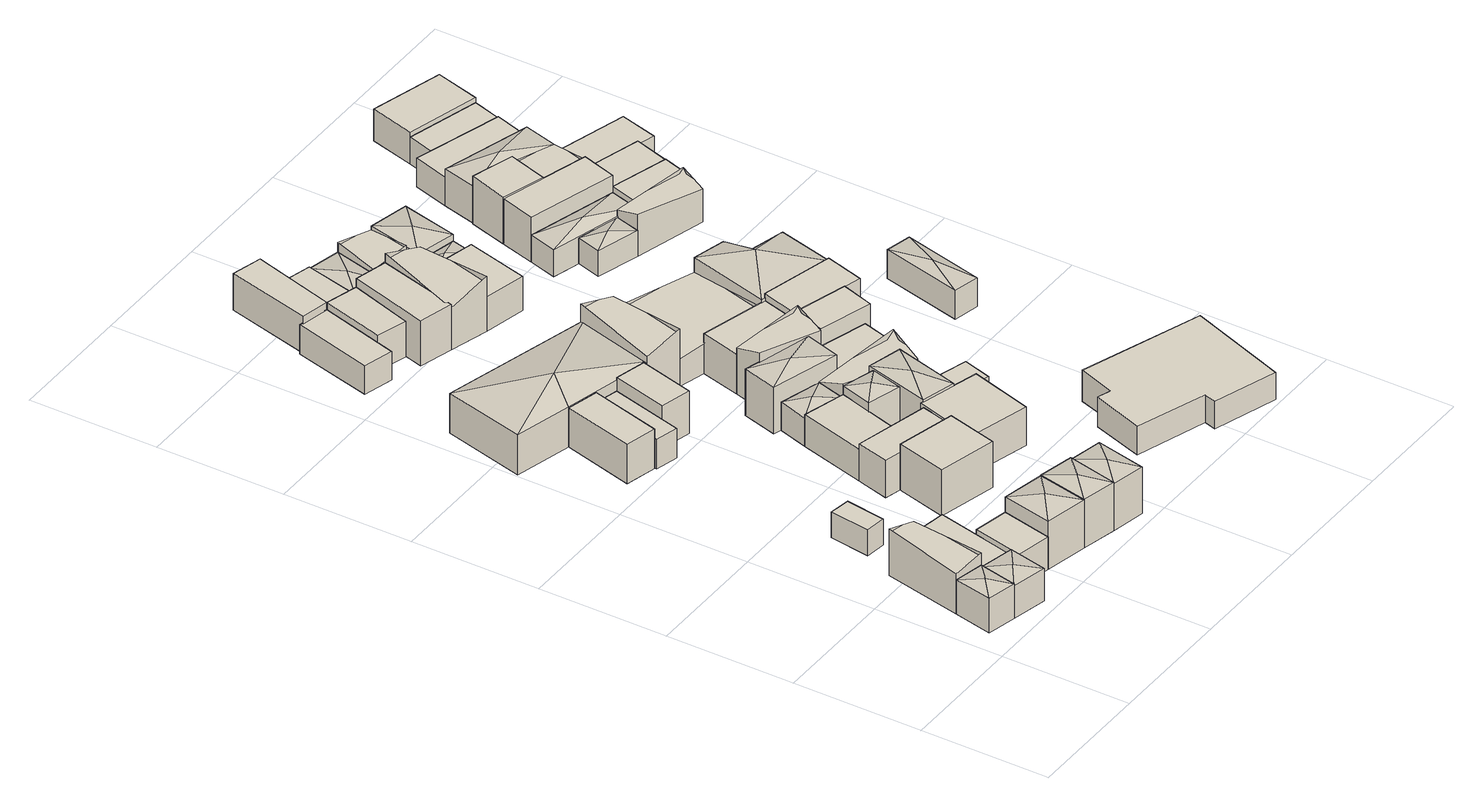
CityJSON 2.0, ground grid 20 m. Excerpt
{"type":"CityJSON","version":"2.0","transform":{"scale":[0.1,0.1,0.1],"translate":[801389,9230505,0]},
"CityObjects":{
"building1":{"type":"Building","attributes":{"Building Type":"Residential","Roof Shape":"hip","Roof Material":"Concrete Aluminum Tile","Roof Material Code":2,"Roof Direction":"northwest","Building Height":5.59,"Roof Slope":29.8,"Footprint Area":28.97,"Solar PV Capacity Low":3.63,"Solar PV Capacity High":4.76,"Solar Annual Energy Low":5231,"Solar Annual Energy High":6894,"Suitable PV Area":21.66},"geometry":[{"type":"MultiSurface","lod":"2.2","boundaries":[[[0,1,2,3]],[[3,2,4,5]],[[2,1,6,4]],[[1,0,7,6]],[[0,3,5,7]],[[5,4,8]],[[4,6,8]],[[6,7,8]],[[7,5,8]]]}]},
"building2":{"type":"Building","attributes":{"Building Type":"Residential","Roof Shape":"gable","Roof Material":"Metal Sheet","Roof Material Code":5,"Roof Direction":"northwest","Building Height":6.49,"Roof Slope":26.3,"Footprint Area":58.43,"Solar PV Capacity Low":7.32,"Solar PV Capacity High":9.61,"Solar Annual Energy Low":10549,"Solar Annual Energy High":13903,"Suitable PV Area":43.68},"geometry":[{"type":"MultiSurface","lod":"2.2","boundaries":[[[9,10,3,2]],[[2,3,11,12]],[[3,10,13,11]],[[10,9,14,13]],[[9,2,12,14]],[[12,11,13,14]]]}]},
"building3":{"type":"Building","attributes":{"Building Type":"Residential","Roof Shape":"hip","Roof Material":"Concrete Aluminum Tile","Roof Material Code":2,"Roof Direction":"northwest","Building Height":5.29,"Roof Slope":21.4,"Footprint Area":33.97,"Solar PV Capacity Low":4.25,"Solar PV Capacity High":5.59,"Solar Annual Energy Low":6133,"Solar Annual Energy High":8083,"Suitable PV Area":25.39},"geometry":[{"type":"MultiSurface","lod":"2.2","boundaries":[[[1,15,16,2]],[[2,16,17,18]],[[16,15,19,17]],[[15,1,20,19]],[[1,2,18,20]],[[18,17,21]],[[17,19,21]],[[19,20,21]],[[20,18,21]]]}]},
"building4":{"type":"Building","attributes":{"Building Type":"Residential","Roof Shape":"shed","Roof Material":"Concrete Aluminum Tile","Roof Material Code":2,"Roof Direction":"northwest","Building Height":4.37,"Roof Slope":16.8,"Footprint Area":71.2,"Solar PV Capacity Low":8.91,"Solar PV Capacity High":11.71,"Solar Annual Energy Low":12854,"Solar Annual Energy High":16940,"Suitable PV Area":53.22},"geometry":[{"type":"MultiSurface","lod":"2.2","boundaries":[[[9,2,16,22]],[[22,16,23,24]],[[16,2,25,23]],[[2,9,26,25]],[[9,22,24,26]],[[24,23,25,26]]]}]},
"building5":{"type":"Building","attributes":{"Building Type":"Residential","Roof Shape":"flat","Roof Material":"Concrete Aluminum Tile","Roof Material Code":2,"Roof Direction":"northwest","Building Height":4.17,"Roof Slope":9.5,"Footprint Area":20.32,"Solar PV Capacity Low":2.54,"Solar PV Capacity High":3.34,"Solar Annual Energy Low":3668,"Solar Annual Energy High":4835,"Suitable PV Area":15.19},"geometry":[{"type":"MultiSurface","lod":"2.2","boundaries":[[[27,28,29,30]],[[30,29,31,32]],[[29,28,33,31]],[[28,27,34,33]],[[27,30,32,34]],[[32,31,33,34]]]}]},
"building6":{"type":"Building","attributes":{"Building Type":"Residential","Roof Shape":"flat","Roof Material":"Concrete Aluminum Tile","Roof Material Code":2,"Roof Direction":"northwest","Building Height":5.34,"Roof Slope":7.5,"Footprint Area":44.07,"Solar PV Capacity Low":5.52,"Solar PV Capacity High":7.25,"Solar Annual Energy Low":7957,"Solar Annual Energy High":10486,"Suitable PV Area":32.94},"geometry":[{"type":"MultiSurface","lod":"2.2","boundaries":[[[35,36,37,38]],[[38,37,39,40]],[[37,36,41,39]],[[36,35,42,41]],[[35,38,40,42]],[[40,39,41,42]]]}]},
"building7":{"type":"Building","attributes":{"Building Type":"Residential","Roof Shape":"hip","Roof Material":"Concrete Aluminum Tile","Roof Material Code":2,"Roof Direction":"northwest","Building Height":7.8,"Roof Slope":25.3,"Footprint Area":54.07,"Solar PV Capacity Low":6.77,"Solar PV Capacity High":8.89,"Solar Annual Energy Low":9763,"Solar Annual Energy High":12866,"Suitable PV Area":40.42},"geometry":[{"type":"MultiSurface","lod":"2.2","boundaries":[[[36,43,44,37]],[[37,44,45,46]],[[44,43,47,45]],[[43,36,48,47]],[[36,37,46,48]],[[46,45,49]],[[45,47,49]],[[47,48,49]],[[48,46,49]]]}]},
"building8":{"type":"Building","attributes":{"Building Type":"Residential","Roof Shape":"flat","Roof Material":"Concrete Aluminum Tile","Roof Material Code":2,"Roof Direction":"northwest","Building Height":6.45,"Roof Slope":12.6,"Footprint Area":57.12,"Solar PV Capacity Low":7.15,"Solar PV Capacity High":9.39,"Solar Annual Energy Low":10313,"Solar Annual Energy High":13592,"Suitable PV Area":42.7},"geometry":[{"type":"MultiSurface","lod":"2.2","boundaries":[[[50,51,52,53]],[[53,52,54,55]],[[52,51,56,54]],[[51,50,57,56]],[[50,53,55,57]],[[55,54,56,57]]]}]},
"building9":{"type":"Building","attributes":{"Building Type":"Residential","Roof Shape":"hip","Roof Material":"Concrete Aluminum Tile","Roof Material Code":2,"Roof Direction":"northwest","Building Height":7.93,"Roof Slope":28.7,"Footprint Area":44.64,"Solar PV Capacity Low":5.59,"Solar PV Capacity High":7.34,"Solar Annual Energy Low":8059,"Solar Annual Energy High":10621,"Suitable PV Area":33.37},"geometry":[{"type":"MultiSurface","lod":"2.2","boundaries":[[[43,58,59,44]],[[44,59,60,61]],[[59,58,62,60]],[[58,43,63,62]],[[43,44,61,63]],[[61,60,64]],[[60,62,64]],[[62,63,64]],[[63,61,64]]]}]},
"building10":{"type":"Building","attributes":{"Building Type":"Residential","Roof Shape":"flat","Roof Material":"Concrete Aluminum Tile","Roof Material Code":2,"Roof Direction":"northwest","Building Height":4.85,"Roof Slope":12.9,"Footprint Area":43.53,"Solar PV Capacity Low":5.45,"Solar PV Capacity High":7.16,"Solar Annual Energy Low":7860,"Solar Annual Energy High":10359,"Suitable PV Area":32.54},"geometry":[{"type":"MultiSurface","lod":"2.2","boundaries":[[[65,53,66,67]],[[67,66,68,69]],[[66,53,70,68]],[[53,65,71,70]],[[65,67,69,71]],[[69,68,70,71]]]}]},
"building11":{"type":"Building","attributes":{"Building Type":"Residential","Roof Shape":"flat","Roof Material":"Concrete Aluminum Tile","Roof Material Code":2,"Roof Direction":"northwest","Building Height":7.52,"Roof Slope":13.6,"Footprint Area":75.38,"Solar PV Capacity Low":9.44,"Solar PV Capacity High":12.4,"Solar Annual Energy Low":13609,"Solar Annual Energy High":17936,"Suitable PV Area":56.35},"geometry":[{"type":"MultiSurface","lod":"2.2","boundaries":[[[72,73,74,75]],[[75,74,76,77]],[[74,73,78,76]],[[73,72,79,78]],[[72,75,77,79]],[[77,76,78,79]]]}]},
"building12":{"type":"Building","attributes":{"Building Type":"Residential","Roof Shape":"hip","Roof Material":"Concrete Aluminum Tile","Roof Material Code":2,"Roof Direction":"northwest","Building Height":7.56,"Roof Slope":24.8,"Footprint Area":43.35,"Solar PV Capacity Low":5.43,"Solar PV Capacity High":7.13,"Solar Annual Energy Low":7826,"Solar Annual Energy High":10314,"Suitable PV Area":32.4},"geometry":[{"type":"MultiSurface","lod":"2.2","boundaries":[[[80,81,59,58]],[[58,59,82,83]],[[59,81,84,82]],[[81,80,85,84]],[[80,58,83,85]],[[83,82,86]],[[82,84,86]],[[84,85,86]],[[85,83,86]]]}]},
"building13":{"type":"Building","attributes":{"Building Type":"Residential","Roof Shape":"hip","Roof Material":"Clay Tile Shingle","Roof Material Code":3,"Roof Direction":"northwest","Building Height":6.49,"Roof Slope":27.5,"Footprint Area":319.39,"Solar PV Capacity Low":39.99,"Solar PV Capacity High":52.52,"Solar Annual Energy Low":57664,"Solar Annual Energy High":75997,"Suitable PV Area":238.75},"geometry":[{"type":"MultiSurface","lod":"2.2","boundaries":[[[87,88,50,89,90]],[[90,89,91,92]],[[89,50,93,91]],[[50,88,94,93]],[[88,87,95,94]],[[87,90,92,95]],[[92,91,96]],[[91,93,96]],[[93,94,96]],[[94,95,96]],[[95,92,96]]]}]},
"building14":{"type":"Building","attributes":{"Building Type":"Residential","Roof Shape":"flat","Roof Material":"Concrete Aluminum Tile","Roof Material Code":2,"Roof Direction":"northwest","Building Height":6.08,"Roof Slope":7.9,"Footprint Area":62.05,"Solar PV Capacity Low":7.77,"Solar PV Capacity High":10.2,"Solar Annual Energy Low":11203,"Solar Annual Energy High":14764,"Suitable PV Area":46.38},"geometry":[{"type":"MultiSurface","lod":"2.2","boundaries":[[[97,98,75,99]],[[99,75,100,101]],[[75,98,102,100]],[[98,97,103,102]],[[97,99,101,103]],[[101,100,102,103]]]}]},
"building15":{"type":"Building","attributes":{"Building Type":"Residential","Roof Shape":"shed","Roof Material":"Concrete Aluminum Tile","Roof Material Code":2,"Roof Direction":"northwest","Building Height":6.91,"Roof Slope":10.9,"Footprint Area":43.23,"Solar PV Capacity Low":5.41,"Solar PV Capacity High":7.11,"Solar Annual Energy Low":7805,"Solar Annual Energy High":10286,"Suitable PV Area":32.31},"geometry":[{"type":"MultiSurface","lod":"2.2","boundaries":[[[104,105,106,65]],[[65,106,107,108]],[[106,105,109,107]],[[105,104,110,109]],[[104,65,108,110]],[[108,107,109,110]]]}]},
"building16":{"type":"Building","attributes":{"Building Type":"Residential","Roof Shape":"flat","Roof Material":"Concrete Aluminum Tile","Roof Material Code":2,"Roof Direction":"northwest","Building Height":5.24,"Roof Slope":10.6,"Footprint Area":71.21,"Solar PV Capacity Low":8.92,"Solar PV Capacity High":11.71,"Solar Annual Energy Low":12856,"Solar Annual Energy High":16943,"Suitable PV Area":53.23},"geometry":[{"type":"MultiSurface","lod":"2.2","boundaries":[[[111,112,97,113]],[[113,97,114,115]],[[97,112,116,114]],[[112,111,117,116]],[[111,113,115,117]],[[115,114,116,117]]]}]},
"building17":{"type":"Building","attributes":{"Building Type":"Residential","Roof Shape":"shed","Roof Material":"Concrete Aluminum Tile","Roof Material Code":2,"Roof Direction":"northwest","Building Height":4.58,"Roof Slope":15.8,"Footprint Area":61.76,"Solar PV Capacity Low":7.73,"Solar PV Capacity High":10.16,"Solar Annual Energy Low":11150,"Solar Annual Energy High":14694,"Suitable PV Area":46.16},"geometry":[{"type":"MultiSurface","lod":"2.2","boundaries":[[[118,119,120,121]],[[121,120,122,123]],[[120,119,124,122]],[[119,118,125,124]],[[118,121,123,125]],[[123,122,124,125]]]}]},
"building18":{"type":"Building","attributes":{"Building Type":"Residential","Roof Shape":"hip","Roof Material":"Concrete Aluminum Tile","Roof Material Code":2,"Roof Direction":"northwest","Building Height":4.62,"Roof Slope":27.1,"Footprint Area":32.45,"Solar PV Capacity Low":4.06,"Solar PV Capacity High":5.34,"Solar Annual Energy Low":5859,"Solar Annual Energy High":7722,"Suitable PV Area":24.26},"geometry":[{"type":"MultiSurface","lod":"2.2","boundaries":[[[112,111,126,127]],[[127,126,128,129]],[[126,111,130,128]],[[111,112,131,130]],[[112,127,129,131]],[[129,128,132]],[[128,130,132]],[[130,131,132]],[[131,129,132]]]}]},
"building19":{"type":"Building","attributes":{"Building Type":"Residential","Roof Shape":"shed","Roof Material":"Concrete Aluminum Tile","Roof Material Code":2,"Roof Direction":"northwest","Building Height":5.78,"Roof Slope":15.2,"Footprint Area":50.2,"Solar PV Capacity Low":6.28,"Solar PV Capacity High":8.25,"Solar Annual Energy Low":9063,"Solar Annual Energy High":11944,"Suitable PV Area":37.52},"geometry":[{"type":"MultiSurface","lod":"2.2","boundaries":[[[133,134,135,121]],[[121,135,136,137]],[[135,134,138,136]],[[134,133,139,138]],[[133,121,137,139]],[[137,136,138,139]]]}]},
"building20":{"type":"Building","attributes":{"Building Type":"Residential","Roof Shape":"shed","Roof Material":"Concrete Aluminum Tile","Roof Material Code":2,"Roof Direction":"northwest","Building Height":6.24,"Roof Slope":13.8,"Footprint Area":98.23,"Solar PV Capacity Low":12.3,"Solar PV Capacity High":16.15,"Solar Annual Energy Low":17735,"Solar Annual Energy High":23373,"Suitable PV Area":73.43},"geometry":[{"type":"MultiSurface","lod":"2.2","boundaries":[[[140,141,142,143]],[[143,142,144,145]],[[142,141,146,144]],[[141,140,147,146]],[[140,143,145,147]],[[145,144,146,147]]]}]},
"building21":{"type":"Building","attributes":{"Building Type":"Residential","Roof Shape":"hip","Roof Material":"Concrete Aluminum Tile","Roof Material Code":2,"Roof Direction":"northwest","Building Height":6.62,"Roof Slope":23.6,"Footprint Area":28.33,"Solar PV Capacity Low":3.55,"Solar PV Capacity High":4.66,"Solar Annual Energy Low":5116,"Solar Annual Energy High":6742,"Suitable PV Area":21.18},"geometry":[{"type":"MultiSurface","lod":"2.2","boundaries":[[[148,149,150,111]],[[111,150,151,152]],[[150,149,153,151]],[[149,148,154,153]],[[148,111,152,154]],[[152,151,155]],[[151,153,155]],[[153,154,155]],[[154,152,155]]]}]},
"building22":{"type":"Building","attributes":{"Building Type":"Residential","Roof Shape":"hip","Roof Material":"Concrete Aluminum Tile","Roof Material Code":2,"Roof Direction":"northwest","Building Height":7.57,"Roof Slope":21.4,"Footprint Area":63.16,"Solar PV Capacity Low":7.91,"Solar PV Capacity High":10.39,"Solar Annual Energy Low":11403,"Solar Annual Energy High":15029,"Suitable PV Area":47.21},"geometry":[{"type":"MultiSurface","lod":"2.2","boundaries":[[[156,157,158,159]],[[159,158,160,161]],[[158,157,162,160]],[[157,156,163,162]],[[156,159,161,163]],[[161,160,164]],[[160,162,164]],[[162,163,164]],[[163,161,164]]]}]},
"building23":{"type":"Building","attributes":{"Building Type":"Residential","Roof Shape":"flat","Roof Material":"Concrete Aluminum Tile","Roof Material Code":2,"Roof Direction":"northwest","Building Height":6.04,"Roof Slope":5.5,"Footprint Area":62.16,"Solar PV Capacity Low":7.78,"Solar PV Capacity High":10.22,"Solar Annual Energy Low":11222,"Solar Annual Energy High":14790,"Suitable PV Area":46.46},"geometry":[{"type":"MultiSurface","lod":"2.2","boundaries":[[[165,166,121,167]],[[167,121,137,168]],[[121,166,169,137]],[[166,165,170,169]],[[165,167,168,170]],[[168,137,169,170]]]}]},
"building24":{"type":"Building","attributes":{"Building Type":"Residential","Roof Shape":"flat","Roof Material":"Concrete Aluminum Tile","Roof Material Code":2,"Roof Direction":"northwest","Building Height":7.44,"Roof Slope":12.4,"Footprint Area":69.53,"Solar PV Capacity Low":8.71,"Solar PV Capacity High":11.43,"Solar Annual Energy Low":12553,"Solar Annual Energy High":16544,"Suitable PV Area":51.97},"geometry":[{"type":"MultiSurface","lod":"2.2","boundaries":[[[171,172,173,135]],[[135,173,174,175]],[[173,172,176,174]],[[172,171,177,176]],[[171,135,175,177]],[[175,174,176,177]]]}]},
"building25":{"type":"Building","attributes":{"Building Type":"Residential","Roof Shape":"gable","Roof Material":"Concrete Aluminum Tile","Roof Material Code":2,"Roof Direction":"northwest","Building Height":7.76,"Roof Slope":29.1,"Footprint Area":77.26,"Solar PV Capacity Low":9.67,"Solar PV Capacity High":12.71,"Solar Annual Energy Low":13949,"Solar Annual Energy High":18384,"Suitable PV Area":57.75},"geometry":[{"type":"MultiSurface","lod":"2.2","boundaries":[[[178,179,180,181]],[[181,180,182,183]],[[180,179,184,182]],[[179,178,185,184]],[[178,181,183,185]],[[183,182,184,185]]]}]},
"building26":{"type":"Building","attributes":{"Building Type":"Residential","Roof Shape":"hip","Roof Material":"Concrete Aluminum Tile","Roof Material Code":2,"Roof Direction":"northwest","Building Height":6.94,"Roof Slope":20.2,"Footprint Area":59.11,"Solar PV Capacity Low":7.4,"Solar PV Capacity High":9.72,"Solar Annual Energy Low":10671,"Solar Annual Energy High":14064,"Suitable PV Area":44.18},"geometry":[{"type":"MultiSurface","lod":"2.2","boundaries":[[[186,187,188,189]],[[189,188,190,191]],[[188,187,192,190]],[[187,186,193,192]],[[186,189,191,193]],[[191,190,194]],[[190,192,194]],[[192,193,194]],[[193,191,194]]]}]},
"building27":{"type":"Building","attributes":{"Building Type":"Residential","Roof Shape":"flat","Roof Material":"Concrete Aluminum Tile","Roof Material Code":2,"Roof Direction":"northwest","Building Height":4.68,"Roof Slope":6.4,"Footprint Area":45.25,"Solar PV Capacity Low":5.67,"Solar PV Capacity High":7.44,"Solar Annual Energy Low":8170,"Solar Annual Energy High":10767,"Suitable PV Area":33.82},"geometry":[{"type":"MultiSurface","lod":"2.2","boundaries":[[[121,135,195,196]],[[196,195,197,198]],[[195,135,199,197]],[[135,121,200,199]],[[121,196,198,200]],[[198,197,199,200]]]}]},
"building28":{"type":"Building","attributes":{"Building Type":"Residential","Roof Shape":"gable","Roof Material":"Concrete Aluminum Tile","Roof Material Code":2,"Roof Direction":"northwest","Building Height":7.48,"Roof Slope":32.2,"Footprint Area":50.76,"Solar PV Capacity Low":6.36,"Solar PV Capacity High":8.35,"Solar Annual Energy Low":9164,"Solar Annual Energy High":12077,"Suitable PV Area":37.94},"geometry":[{"type":"MultiSurface","lod":"2.2","boundaries":[[[201,202,203,204]],[[204,203,205,206]],[[203,202,207,205]],[[202,201,208,207]],[[201,204,206,208]],[[206,205,207,208]]]}]},
"building29":{"type":"Building","attributes":{"Building Type":"Residential","Roof Shape":"gable","Roof Material":"Concrete Aluminum Tile","Roof Material Code":2,"Roof Direction":"northwest","Building Height":4.73,"Roof Slope":34.3,"Footprint Area":63.36,"Solar PV Capacity Low":7.93,"Solar PV Capacity High":10.42,"Solar Annual Energy Low":11439,"Solar Annual Energy High":15076,"Suitable PV Area":47.36},"geometry":[{"type":"MultiSurface","lod":"2.2","boundaries":[[[111,209,210,126]],[[126,210,211,212]],[[210,209,213,211]],[[209,111,214,213]],[[111,126,212,214]],[[212,211,213,214]]]}]},
"building30":{"type":"Building","attributes":{"Building Type":"Residential","Roof Shape":"shed","Roof Material":"Concrete Aluminum Tile","Roof Material Code":2,"Roof Direction":"northwest","Building Height":4.9,"Roof Slope":18.1,"Footprint Area":29.22,"Solar PV Capacity Low":3.66,"Solar PV Capacity High":4.81,"Solar Annual Energy Low":5276,"Solar Annual Energy High":6953,"Suitable PV Area":21.84},"geometry":[{"type":"MultiSurface","lod":"2.2","boundaries":[[[215,188,216,217]],[[217,216,218,219]],[[216,188,220,218]],[[188,215,221,220]],[[215,217,219,221]],[[219,218,220,221]]]}]},
"building31":{"type":"Building","attributes":{"Building Type":"Residential","Roof Shape":"gable","Roof Material":"Concrete Aluminum Tile","Roof Material Code":2,"Roof Direction":"northwest","Building Height":6.78,"Roof Slope":34.8,"Footprint Area":82.65,"Solar PV Capacity Low":10.35,"Solar PV Capacity High":13.59,"Solar Annual Energy Low":14922,"Solar Annual Energy High":19667,"Suitable PV Area":61.78},"geometry":[{"type":"MultiSurface","lod":"2.2","boundaries":[[[172,222,223,173]],[[173,223,224,225]],[[223,222,226,224]],[[222,172,227,226]],[[172,173,225,227]],[[225,224,226,227]]]}]},
"building32":{"type":"Building","attributes":{"Building Type":"Residential","Roof Shape":"hip","Roof Material":"Concrete Aluminum Tile","Roof Material Code":2,"Roof Direction":"northwest","Building Height":4.36,"Roof Slope":24.1,"Footprint Area":47.61,"Solar PV Capacity Low":5.96,"Solar PV Capacity High":7.83,"Solar Annual Energy Low":8596,"Solar Annual Energy High":11329,"Suitable PV Area":35.59},"geometry":[{"type":"MultiSurface","lod":"2.2","boundaries":[[[135,173,228,195]],[[195,228,229,230]],[[228,173,231,229]],[[173,135,232,231]],[[135,195,230,232]],[[230,229,233]],[[229,231,233]],[[231,232,233]],[[232,230,233]]]}]},
"building33":{"type":"Building","attributes":{"Building Type":"Residential","Roof Shape":"flat","Roof Material":"Concrete Aluminum Tile","Roof Material Code":2,"Roof Direction":"northwest","Building Height":6.5,"Roof Slope":11.4,"Footprint Area":70.07,"Solar PV Capacity Low":8.77,"Solar PV Capacity High":11.52,"Solar Annual Energy Low":12651,"Solar Annual Energy High":16673,"Suitable PV Area":52.38},"geometry":[{"type":"MultiSurface","lod":"2.2","boundaries":[[[204,203,234,235]],[[235,234,236,237]],[[234,203,238,236]],[[203,204,239,238]],[[204,235,237,239]],[[237,236,238,239]]]}]},
"building34":{"type":"Building","attributes":{"Building Type":"Residential","Roof Shape":"flat","Roof Material":"Concrete Aluminum Tile","Roof Material Code":2,"Roof Direction":"northwest","Building Height":4.86,"Roof Slope":9.9,"Footprint Area":56.62,"Solar PV Capacity Low":7.09,"Solar PV Capacity High":9.31,"Solar Annual Energy Low":10222,"Solar Annual Energy High":13471,"Suitable PV Area":42.32},"geometry":[{"type":"MultiSurface","lod":"2.2","boundaries":[[[157,210,240,158]],[[158,240,241,242]],[[240,210,243,241]],[[210,157,244,243]],[[157,158,242,244]],[[242,241,243,244]]]}]},
"building35":{"type":"Building","attributes":{"Building Type":"Residential","Roof Shape":"gable","Roof Material":"Concrete Aluminum Tile","Roof Material Code":2,"Roof Direction":"northwest","Building Height":4.45,"Roof Slope":25.2,"Footprint Area":192.32,"Solar PV Capacity Low":24.08,"Solar PV Capacity High":31.63,"Solar Annual Energy Low":34723,"Solar Annual Energy High":45762,"Suitable PV Area":143.76},"geometry":[{"type":"MultiSurface","lod":"2.2","boundaries":[[[181,180,245,246]],[[246,245,247,248]],[[245,180,249,247]],[[180,181,250,249]],[[181,246,248,250]],[[248,247,249,250]]]}]},
"building36":{"type":"Building","attributes":{"Building Type":"Residential","Roof Shape":"flat","Roof Material":"Concrete Aluminum Tile","Roof Material Code":2,"Roof Direction":"northwest","Building Height":4.65,"Roof Slope":14.8,"Footprint Area":14.39,"Solar PV Capacity Low":1.8,"Solar PV Capacity High":2.37,"Solar Annual Energy Low":2599,"Solar Annual Energy High":3425,"Suitable PV Area":10.76},"geometry":[{"type":"MultiSurface","lod":"2.2","boundaries":[[[173,223,251,252]],[[252,251,253,254]],[[251,223,255,253]],[[223,173,256,255]],[[173,252,254,256]],[[254,253,255,256]]]}]},
"building37":{"type":"Building","attributes":{"Building Type":"Residential","Roof Shape":"shed","Roof Material":"Concrete Aluminum Tile","Roof Material Code":2,"Roof Direction":"northwest","Building Height":5.56,"Roof Slope":19.5,"Footprint Area":62.97,"Solar PV Capacity Low":7.88,"Solar PV Capacity High":10.36,"Solar Annual Energy Low":11369,"Solar Annual Energy High":14983,"Suitable PV Area":47.07},"geometry":[{"type":"MultiSurface","lod":"2.2","boundaries":[[[222,257,258,259]],[[259,258,260,261]],[[258,257,262,260]],[[257,222,263,262]],[[222,259,261,263]],[[261,260,262,263]]]}]},
"building38":{"type":"Building","attributes":{"Building Type":"Residential","Roof Shape":"gable","Roof Material":"Concrete Aluminum Tile","Roof Material Code":2,"Roof Direction":"northwest","Building Height":5.1,"Roof Slope":32.9,"Footprint Area":40.76,"Solar PV Capacity Low":5.1,"Solar PV Capacity High":6.7,"Solar Annual Energy Low":7358,"Solar Annual Energy High":9697,"Suitable PV Area":30.46},"geometry":[{"type":"MultiSurface","lod":"2.2","boundaries":[[[252,251,264,228]],[[228,264,265,266]],[[264,251,267,265]],[[251,252,268,267]],[[252,228,266,268]],[[266,265,267,268]]]}]},
"building39":{"type":"Building","attributes":{"Building Type":"Residential","Roof Shape":"shed","Roof Material":"Concrete Aluminum Tile","Roof Material Code":2,"Roof Direction":"northwest","Building Height":7.63,"Roof Slope":18.1,"Footprint Area":44.32,"Solar PV Capacity Low":5.55,"Solar PV Capacity High":7.29,"Solar Annual Energy Low":8001,"Solar Annual Energy High":10545,"Suitable PV Area":33.13},"geometry":[{"type":"MultiSurface","lod":"2.2","boundaries":[[[202,269,270,271]],[[271,270,272,273]],[[270,269,274,272]],[[269,202,275,274]],[[202,271,273,275]],[[273,272,274,275]]]}]},
"building40":{"type":"Building","attributes":{"Building Type":"Residential","Roof Shape":"hip","Roof Material":"Concrete Aluminum Tile","Roof Material Code":2,"Roof Direction":"northwest","Building Height":4.62,"Roof Slope":25.6,"Footprint Area":21.89,"Solar PV Capacity Low":2.74,"Solar PV Capacity High":3.6,"Solar Annual Energy Low":3953,"Solar Annual Energy High":5210,"Suitable PV Area":16.37},"geometry":[{"type":"MultiSurface","lod":"2.2","boundaries":[[[259,258,276,277]],[[277,276,278,279]],[[276,258,280,278]],[[258,259,281,280]],[[259,277,279,281]],[[279,278,282]],[[278,280,282]],[[280,281,282]],[[281,279,282]]]}]},
"building41":{"type":"Building","attributes":{"Building Type":"Residential","Roof Shape":"shed","Roof Material":"Concrete Aluminum Tile","Roof Material Code":2,"Roof Direction":"northwest","Building Height":4.39,"Roof Slope":17.5,"Footprint Area":319.2,"Solar PV Capacity Low":39.97,"Solar PV Capacity High":52.49,"Solar Annual Energy Low":57629,"Solar Annual Energy High":75951,"Suitable PV Area":238.6},"geometry":[{"type":"MultiSurface","lod":"2.2","boundaries":[[[283,284,285,286,287,288,289,290]],[[290,289,291,292]],[[289,288,293,291]],[[288,287,294,293]],[[287,286,295,294]],[[286,285,296,295]],[[285,284,297,296]],[[284,283,298,297]],[[283,290,292,298]],[[292,291,293,294,295,296,297,298]]]}]},
"building42":{"type":"Building","attributes":{"Building Type":"Residential","Roof Shape":"shed","Roof Material":"Concrete Aluminum Tile","Roof Material Code":2,"Roof Direction":"northwest","Building Height":7.57,"Roof Slope":10.2,"Footprint Area":71.77,"Solar PV Capacity Low":8.99,"Solar PV Capacity High":11.8,"Solar Annual Energy Low":12958,"Solar Annual Energy High":17078,"Suitable PV Area":53.65},"geometry":[{"type":"MultiSurface","lod":"2.2","boundaries":[[[234,271,299,300]],[[300,299,301,302]],[[299,271,303,301]],[[271,234,304,303]],[[234,300,302,304]],[[302,301,303,304]]]}]},
"building43":{"type":"Building","attributes":{"Building Type":"Residential","Roof Shape":"hip","Roof Material":"Concrete Aluminum Tile","Roof Material Code":2,"Roof Direction":"northwest","Building Height":5.73,"Roof Slope":21.7,"Footprint Area":58.36,"Solar PV Capacity Low":7.31,"Solar PV Capacity High":9.6,"Solar Annual Energy Low":10537,"Solar Annual Energy High":13887,"Suitable PV Area":43.63},"geometry":[{"type":"MultiSurface","lod":"2.2","boundaries":[[[305,276,306,264]],[[264,306,307,308]],[[306,276,309,307]],[[276,305,310,309]],[[305,264,308,310]],[[308,307,311]],[[307,309,311]],[[309,310,311]],[[310,308,311]]]}]},
"building44":{"type":"Building","attributes":{"Building Type":"Residential","Roof Shape":"hip","Roof Material":"Concrete Aluminum Tile","Roof Material Code":2,"Roof Direction":"northwest","Building Height":6.95,"Roof Slope":26.8,"Footprint Area":135.79,"Solar PV Capacity Low":17,"Solar PV Capacity High":22.33,"Solar Annual Energy Low":24516,"Solar Annual Energy High":32311,"Suitable PV Area":101.5},"geometry":[{"type":"MultiSurface","lod":"2.2","boundaries":[[[312,313,246,245,314,315]],[[315,314,316,317]],[[314,245,318,316]],[[245,246,319,318]],[[246,313,320,319]],[[313,312,321,320]],[[312,315,317,321]],[[317,316,322]],[[316,318,322]],[[318,319,322]],[[319,320,322]],[[320,321,322]],[[321,317,322]]]}]},
"building45":{"type":"Building","attributes":{"Building Type":"Residential","Roof Shape":"hip","Roof Material":"Concrete Aluminum Tile","Roof Material Code":2,"Roof Direction":"northwest","Building Height":4.2,"Roof Slope":22.1,"Footprint Area":27.96,"Solar PV Capacity Low":3.5,"Solar PV Capacity High":4.6,"Solar Annual Energy Low":5049,"Solar Annual Energy High":6654,"Suitable PV Area":20.9},"geometry":[{"type":"MultiSurface","lod":"2.2","boundaries":[[[323,324,325,326]],[[326,325,327,328]],[[325,324,329,327]],[[324,323,330,329]],[[323,326,328,330]],[[328,327,331]],[[327,329,331]],[[329,330,331]],[[330,328,331]]]}]},
"building46":{"type":"Building","attributes":{"Building Type":"Residential","Roof Shape":"hip","Roof Material":"Concrete Aluminum Tile","Roof Material Code":2,"Roof Direction":"northwest","Building Height":4.38,"Roof Slope":26.6,"Footprint Area":64.92,"Solar PV Capacity Low":8.13,"Solar PV Capacity High":10.68,"Solar Annual Energy Low":11722,"Solar Annual Energy High":15448,"Suitable PV Area":48.53},"geometry":[{"type":"MultiSurface","lod":"2.2","boundaries":[[[332,333,334,335]],[[335,334,336,337]],[[334,333,338,336]],[[333,332,339,338]],[[332,335,337,339]],[[337,336,340]],[[336,338,340]],[[338,339,340]],[[339,337,340]]]}]},
"building47":{"type":"Building","attributes":{"Building Type":"Residential","Roof Shape":"shed","Roof Material":"Concrete Aluminum Tile","Roof Material Code":2,"Roof Direction":"northwest","Building Height":7.51,"Roof Slope":18.8,"Footprint Area":42.81,"Solar PV Capacity Low":5.36,"Solar PV Capacity High":7.04,"Solar Annual Energy Low":7729,"Solar Annual Energy High":10186,"Suitable PV Area":32},"geometry":[{"type":"MultiSurface","lod":"2.2","boundaries":[[[341,342,343,344]],[[344,343,345,346]],[[343,342,347,345]],[[342,341,348,347]],[[341,344,346,348]],[[346,345,347,348]]]}]},
"building48":{"type":"Building","attributes":{"Building Type":"Residential","Roof Shape":"shed","Roof Material":"Concrete Aluminum Tile","Roof Material Code":2,"Roof Direction":"northwest","Building Height":7.21,"Roof Slope":11.4,"Footprint Area":79.69,"Solar PV Capacity Low":9.98,"Solar PV Capacity High":13.1,"Solar Annual Energy Low":14387,"Solar Annual Energy High":18962,"Suitable PV Area":59.57},"geometry":[{"type":"MultiSurface","lod":"2.2","boundaries":[[[342,332,335,349]],[[349,335,350,351]],[[335,332,352,350]],[[332,342,353,352]],[[342,349,351,353]],[[351,350,352,353]]]}]},
"building49":{"type":"Building","attributes":{"Building Type":"Residential","Roof Shape":"hip","Roof Material":"Concrete Glazed Tile","Roof Material Code":1,"Roof Direction":"northwest","Building Height":4.65,"Roof Slope":29.8,"Footprint Area":53.34,"Solar PV Capacity Low":6.68,"Solar PV Capacity High":8.77,"Solar Annual Energy Low":9629,"Solar Annual Energy High":12691,"Suitable PV Area":39.87},"geometry":[{"type":"MultiSurface","lod":"2.2","boundaries":[[[354,355,356,357]],[[357,356,358,359]],[[356,355,360,358]],[[355,354,361,360]],[[354,357,359,361]],[[359,358,362]],[[358,360,362]],[[360,361,362]],[[361,359,362]]]}]},
"building50":{"type":"Building","attributes":{"Building Type":"Residential","Roof Shape":"gable","Roof Material":"Concrete Aluminum Tile","Roof Material Code":2,"Roof Direction":"northwest","Building Height":5.39,"Roof Slope":27,"Footprint Area":46.72,"Solar PV Capacity Low":5.85,"Solar PV Capacity High":7.68,"Solar Annual Energy Low":8435,"Solar Annual Energy High":11116,"Suitable PV Area":34.92},"geometry":[{"type":"MultiSurface","lod":"2.2","boundaries":[[[325,363,364,326]],[[326,364,365,366]],[[364,363,367,365]],[[363,325,368,367]],[[325,326,366,368]],[[366,365,367,368]]]}]},
"building51":{"type":"Building","attributes":{"Building Type":"Residential","Roof Shape":"gable","Roof Material":"Concrete Aluminum Tile","Roof Material Code":2,"Roof Direction":"northwest","Building Height":5.96,"Roof Slope":32.3,"Footprint Area":46.19,"Solar PV Capacity Low":5.78,"Solar PV Capacity High":7.6,"Solar Annual Energy Low":8339,"Solar Annual Energy High":10990,"Suitable PV Area":34.52},"geometry":[{"type":"MultiSurface","lod":"2.2","boundaries":[[[344,343,349,369]],[[369,349,370,371]],[[349,343,372,370]],[[343,344,373,372]],[[344,369,371,373]],[[371,370,372,373]]]}]},
"building52":{"type":"Building","attributes":{"Building Type":"Residential","Roof Shape":"hip","Roof Material":"Concrete Aluminum Tile","Roof Material Code":2,"Roof Direction":"northwest","Building Height":5.96,"Roof Slope":26,"Footprint Area":79.99,"Solar PV Capacity Low":10.01,"Solar PV Capacity High":13.15,"Solar Annual Energy Low":14441,"Solar Annual Energy High":19032,"Suitable PV Area":59.79},"geometry":[{"type":"MultiSurface","lod":"2.2","boundaries":[[[374,375,369,376]],[[376,369,371,377]],[[369,375,378,371]],[[375,374,379,378]],[[374,376,377,379]],[[377,371,380]],[[371,378,380]],[[378,379,380]],[[379,377,380]]]}]},
"building53":{"type":"Building","attributes":{"Building Type":"Residential","Roof Shape":"shed","Roof Material":"Concrete Aluminum Tile","Roof Material Code":2,"Roof Direction":"northwest","Building Height":5.19,"Roof Slope":13.7,"Footprint Area":41.99,"Solar PV Capacity Low":5.26,"Solar PV Capacity High":6.91,"Solar Annual Energy Low":7581,"Solar Annual Energy High":9991,"Suitable PV Area":31.39},"geometry":[{"type":"MultiSurface","lod":"2.2","boundaries":[[[334,381,382,335]],[[335,382,383,384]],[[382,381,385,383]],[[381,334,386,385]],[[334,335,384,386]],[[384,383,385,386]]]}]},
"building54":{"type":"Building","attributes":{"Building Type":"Residential","Roof Shape":"shed","Roof Material":"Concrete Aluminum Tile","Roof Material Code":2,"Roof Direction":"northwest","Building Height":4.47,"Roof Slope":14,"Footprint Area":82.08,"Solar PV Capacity Low":10.28,"Solar PV Capacity High":13.5,"Solar Annual Energy Low":14819,"Solar Annual Energy High":19530,"Suitable PV Area":61.35},"geometry":[{"type":"MultiSurface","lod":"2.2","boundaries":[[[387,374,376,388]],[[388,376,389,390]],[[376,374,391,389]],[[374,387,392,391]],[[387,388,390,392]],[[390,389,391,392]]]}]},
"building55":{"type":"Building","attributes":{"Building Type":"Residential","Roof Shape":"shed","Roof Material":"Concrete Aluminum Tile","Roof Material Code":2,"Roof Direction":"northwest","Building Height":5.17,"Roof Slope":17.5,"Footprint Area":51.91,"Solar PV Capacity Low":6.5,"Solar PV Capacity High":8.54,"Solar Annual Energy Low":9372,"Solar Annual Energy High":12352,"Suitable PV Area":38.8},"geometry":[{"type":"MultiSurface","lod":"2.2","boundaries":[[[335,382,393,349]],[[349,393,394,395]],[[393,382,396,394]],[[382,335,397,396]],[[335,349,395,397]],[[395,394,396,397]]]}]},
"building56":{"type":"Building","attributes":{"Building Type":"Residential","Roof Shape":"flat","Roof Material":"Concrete Aluminum Tile","Roof Material Code":2,"Roof Direction":"northwest","Building Height":4.38,"Roof Slope":5,"Footprint Area":53.67,"Solar PV Capacity Low":6.72,"Solar PV Capacity High":8.83,"Solar Annual Energy Low":9689,"Solar Annual Energy High":12770,"Suitable PV Area":40.12},"geometry":[{"type":"MultiSurface","lod":"2.2","boundaries":[[[398,399,388,400]],[[400,388,401,402]],[[388,399,403,401]],[[399,398,404,403]],[[398,400,402,404]],[[402,401,403,404]]]}]},
"building57":{"type":"Building","attributes":{"Building Type":"Residential","Roof Shape":"flat","Roof Material":"Concrete Aluminum Tile","Roof Material Code":2,"Roof Direction":"northwest","Building Height":4.73,"Roof Slope":14.8,"Footprint Area":75.52,"Solar PV Capacity Low":9.46,"Solar PV Capacity High":12.42,"Solar Annual Energy Low":13634,"Solar Annual Energy High":17969,"Suitable PV Area":56.45},"geometry":[{"type":"MultiSurface","lod":"2.2","boundaries":[[[369,349,405,406]],[[406,405,407,408]],[[405,349,409,407]],[[349,369,410,409]],[[369,406,408,410]],[[408,407,409,410]]]}]},
"building58":{"type":"Building","attributes":{"Building Type":"Residential","Roof Shape":"flat","Roof Material":"Concrete Aluminum Tile","Roof Material Code":2,"Roof Direction":"northwest","Building Height":5.23,"Roof Slope":12.9,"Footprint Area":83.9,"Solar PV Capacity Low":10.5,"Solar PV Capacity High":13.8,"Solar Annual Energy Low":15147,"Solar Annual Energy High":19962,"Suitable PV Area":62.71},"geometry":[{"type":"MultiSurface","lod":"2.2","boundaries":[[[411,398,400,412]],[[412,400,413,414]],[[400,398,415,413]],[[398,411,416,415]],[[411,412,414,416]],[[414,413,415,416]]]}]}
},
"vertices":[
[36,43,0],[82,33,0],[95,93,0],[49,103,0],[95,93,56],[49,103,56],[82,33,56],[36,43,56],[66,68,61],
[120,215,0],[75,225,0],[49,103,65],[95,93,76],[75,225,76],[120,215,65],
[137,21,0],[150,81,0],[150,81,53],[95,93,53],[137,21,53],[82,33,53],[116,57,58],
[176,206,0],[150,81,44],[176,206,46],[95,93,44],[120,215,46],
[139,331,0],[107,336,0],[98,273,0],[130,269,0],[98,273,42],[130,269,42],[107,336,42],[139,331,42],
[146,66,0],[200,55,0],[217,133,0],[163,144,0],[217,133,53],[163,144,53],[200,55,53],[146,66,53],
[267,41,0],[283,119,0],[283,119,78],[217,133,78],[267,41,78],[200,55,78],[242,87,86],
[94,740,0],[65,630,0],[114,618,0],[143,728,0],[114,618,64],[143,728,64],[65,630,64],[94,740,64],
[321,29,0],[338,107,0],[338,107,79],[283,119,79],[321,29,79],[267,41,79],[302,74,86],
[179,719,0],[114,615,0],[150,606,0],[114,615,48],[150,606,48],[143,728,48],[179,719,48],
[247,317,0],[227,239,0],[318,217,0],[338,295,0],[318,217,75],[338,295,75],[227,239,75],[247,317,75],
[374,18,0],[391,96,0],[338,107,76],[321,29,76],[391,96,76],[374,18,76],[356,62,82],
[36,890,0],[4,763,0],[241,704,0],[273,829,0],[241,704,65],[273,829,65],[94,740,65],[4,763,65],[36,890,65],[129,785,82],
[235,374,0],[222,324,0],[350,346,0],[338,295,61],[350,346,61],[222,324,61],[235,374,61],
[158,634,0],[206,622,0],[227,707,0],[227,707,70],[179,719,70],[206,622,69],[158,634,69],
[329,459,0],[263,477,0],[300,358,0],[235,374,52],[300,358,52],[263,477,52],[329,459,52],
[81,1154,0],[50,1032,0],[97,1020,0],[129,1142,0],[97,1020,46],[129,1142,48],[50,1032,46],[81,1154,48],
[342,505,0],[277,523,0],[342,505,46],[277,523,46],[329,459,46],[263,477,46],[303,491,52],
[104,1046,0],[151,1032,0],[179,1128,0],[179,1128,60],[129,1142,60],[151,1032,58],[104,1046,58],
[352,352,0],[326,257,0],[423,231,0],[448,326,0],[423,231,62],[448,326,65],[326,257,63],[352,352,65],
[314,409,0],[367,394,0],[381,444,0],[381,444,66],[329,459,66],[367,394,66],[314,409,66],[348,427,72],
[265,527,0],[372,496,0],[388,551,0],[280,581,0],[388,551,76],[280,581,76],[372,496,76],[265,527,76],[326,539,82],
[118,1282,0],[85,1151,0],[165,1270,0],[165,1270,60],[85,1151,60],[118,1282,60],
[144,1004,0],[197,990,0],[230,1115,0],[230,1115,74],[179,1128,74],[197,990,74],[144,1004,74],
[266,831,0],[232,705,0],[289,690,0],[323,816,0],[289,690,94],[323,816,78],[232,705,78],[266,831,94],
[382,452,0],[355,350,0],[409,336,0],[436,438,0],[409,336,69],[436,438,69],[355,350,69],[382,452,69],[396,394,75],
[200,1215,0],[153,1227,0],[200,1215,47],[153,1227,47],[179,1128,47],[129,1142,47],
[303,573,0],[409,545,0],[421,589,0],[315,617,0],[421,589,91],[315,617,75],[409,545,75],[303,573,91],
[456,423,0],[469,469,0],[469,469,69],[342,505,47],[456,423,47],[329,459,69],
[421,380,0],[470,320,0],[482,364,0],[470,320,49],[482,364,50],[409,336,50],[421,380,51],
[258,973,0],[292,1099,0],[292,1099,68],[230,1115,89],[258,973,89],[197,990,68],
[252,1203,0],[252,1203,44],[200,1215,44],[230,1115,44],[179,1128,44],[215,1165,50],
[438,651,0],[331,679,0],[438,651,65],[331,679,65],[421,589,65],[315,617,65],
[484,523,0],[484,523,49],[388,551,49],[469,469,49],[372,496,49],
[431,652,0],[465,779,0],[431,652,58],[465,779,45],[289,690,45],[323,816,58],
[295,1123,0],[236,1137,0],[295,1123,47],[236,1137,47],[292,1099,47],[230,1115,47],
[323,958,0],[345,1053,0],[283,1067,0],[345,1053,58],[283,1067,59],[323,958,56],[258,973,56],
[310,1188,0],[310,1188,51],[252,1203,60],[295,1123,60],[236,1137,51],
[494,521,0],[507,570,0],[422,593,0],[507,570,78],[422,593,79],[494,521,76],[409,545,77],
[353,1086,0],[292,1100,0],[353,1086,46],[292,1100,46],[345,1053,46],[283,1067,46],[318,1077,51],
[547,222,0],[529,167,0],[509,174,0],[483,95,0],[594,59,0],[588,40,0],[688,8,0],[738,159,0],[688,8,44],[738,159,49],[588,40,45],[594,59,45],[483,95,47],[509,174,49],[529,167,49],[547,222,51],
[535,563,0],[551,623,0],[535,563,76],[551,623,77],[422,593,76],[438,651,77],
[290,1101,0],[373,1174,0],[373,1174,57],[310,1188,57],[353,1086,57],[290,1101,57],[332,1137,64],
[506,729,0],[516,766,0],[554,623,0],[576,711,0],[554,623,70],[576,711,70],[431,652,70],[465,779,70],[516,766,70],[506,729,70],[508,710,83],
[453,953,0],[442,915,0],[509,896,0],[520,935,0],[509,896,42],[520,935,42],[442,915,42],[453,953,42],[481,925,47],
[422,1008,0],[410,965,0],[550,926,0],[562,969,0],[550,926,44],[562,969,44],[410,965,44],[422,1008,44],[486,967,51],
[454,1120,0],[437,1061,0],[505,1042,0],[521,1101,0],[505,1042,75],[521,1101,77],[437,1061,76],[454,1120,78],
[577,1022,0],[562,969,72],[577,1022,73],[422,1008,73],[437,1061,74],
[684,581,0],[644,590,0],[614,464,0],[654,455,0],[614,464,47],[654,455,47],[644,590,47],[684,581,47],[649,522,53],
[621,865,0],[632,903,0],[632,903,68],[520,935,54],[621,865,54],[509,896,68],
[594,1081,0],[577,1022,68],[594,1081,60],[505,1042,60],[521,1101,68],
[469,1173,0],[455,1118,0],[608,1133,0],[608,1133,60],[455,1118,60],[469,1173,60],[532,1127,68],
[641,901,0],[653,944,0],[653,944,53],[562,969,54],[641,901,52],[550,926,53],
[485,1228,0],[624,1188,0],[608,1133,45],[624,1188,46],[469,1173,46],[485,1228,47],
[668,997,0],[668,997,53],[577,1022,54],[653,944,52],[562,969,52],
[524,1263,0],[511,1219,0],[637,1232,0],[624,1188,44],[637,1232,44],[511,1219,44],[524,1263,44],
[696,989,0],[712,1048,0],[696,989,47],[712,1048,47],[577,1022,47],[594,1081,47],
[543,1332,0],[656,1301,0],[637,1232,52],[656,1301,52],[524,1263,52],[543,1332,52]
]}
